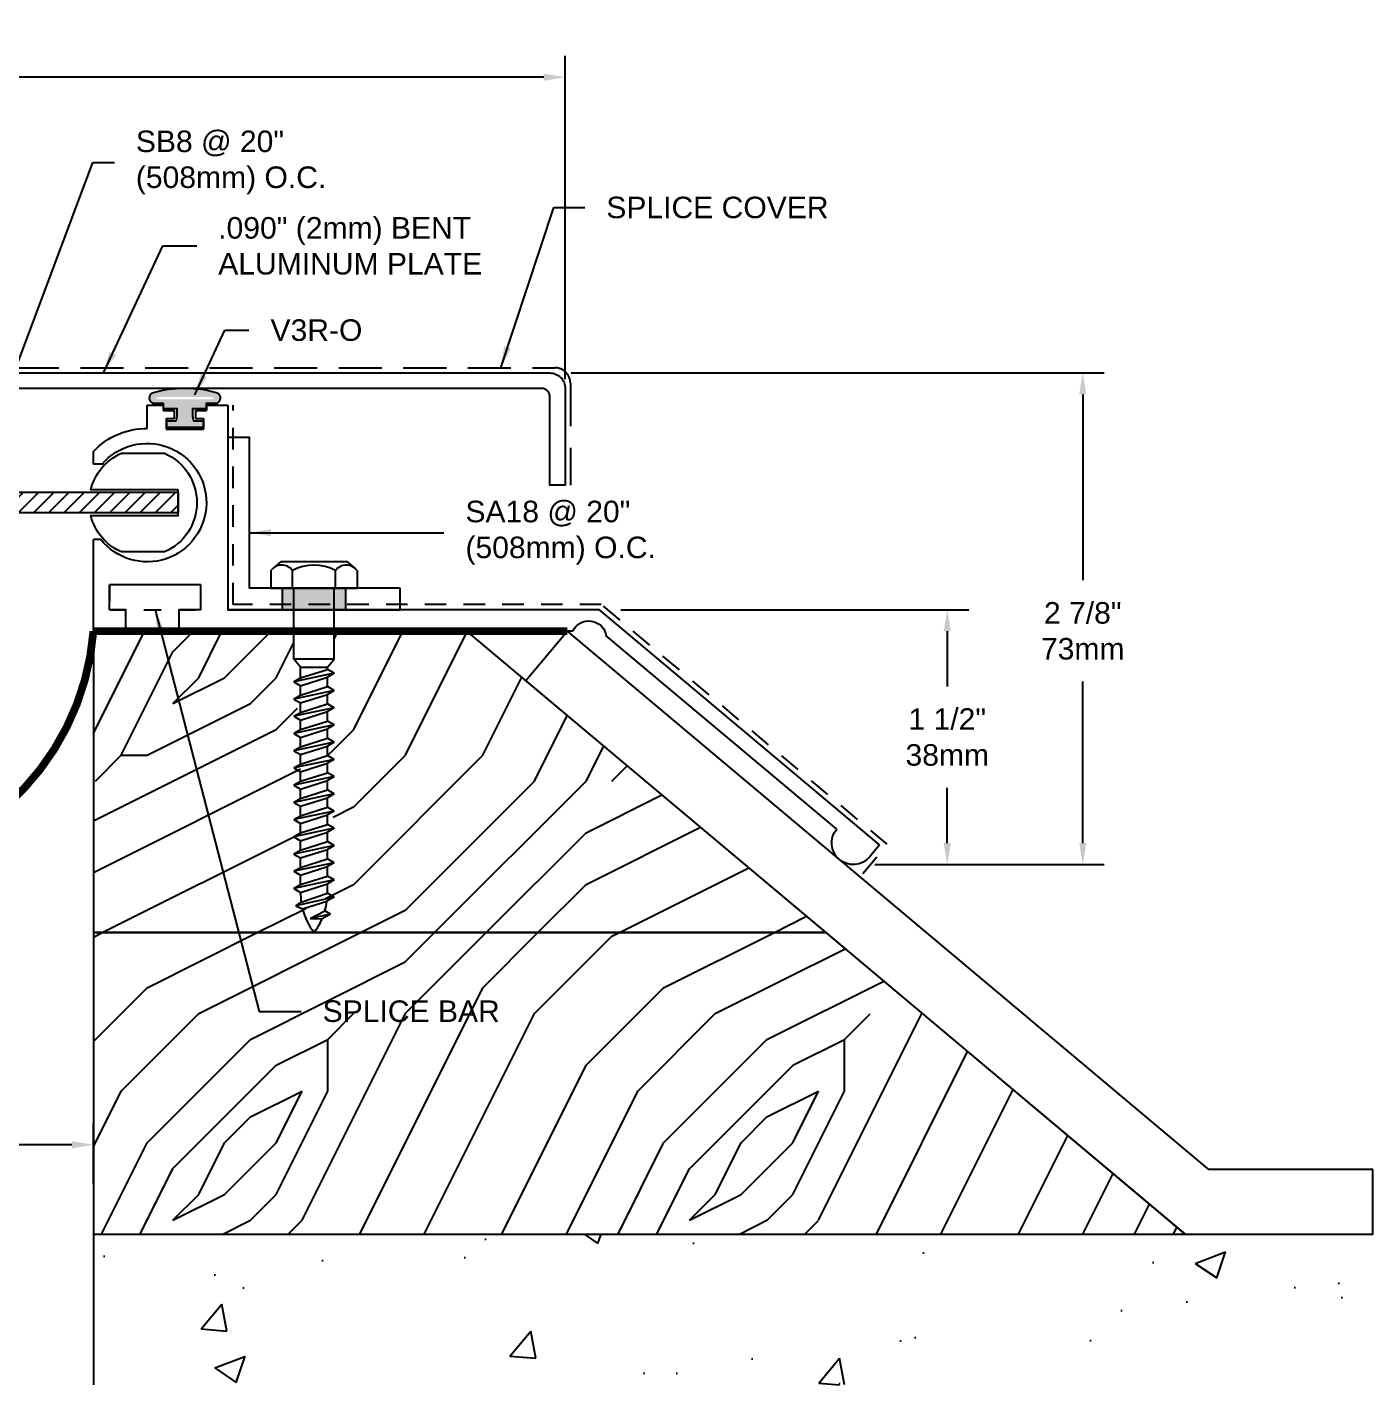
# Model space of a CAD drawing. Header units: inches. Extents: x -0.5 to 39, y 2.5 to 10.4.
# Drawn here: x 9.56 to 17.37, y 2.5 to 10.38 of the extents above; entities that cross this region are included whole.
import ezdxf

# ---------------------------------------------------------------- set-up
doc = ezdxf.new("R2010")
doc.units = ezdxf.units.IN
doc.header["$MEASUREMENT"] = 0
doc.linetypes.add('DASHED2', pattern=[0.375, 0.25, -0.125])
for name, color, linetype in [('ANCHORS', 4, 'Continuous'), ('CONDITIONS', 1, 'Continuous'), ('DIMENSIONS', 3, 'Continuous'), ('FILLERS', 2, 'Continuous'), ('METALS', 7, 'Continuous'), ('TEXT', 2, 'Continuous')]:
    doc.layers.add(name, color=color, linetype=linetype)
doc.styles.add('ARIAL', font='arial.ttf')
doc.dimstyles.new('Arial', dxfattribs={"dimtxt": 0.125, "dimasz": 0.125, "dimexe": 0.125, "dimexo": 0.125, "dimgap": 0.125, "dimtad": 0, "dimtih": 1, "dimtoh": 1, "dimdec": 4, "dimzin": 3, "dimdsep": 46, "dimlunit": 4, "dimtxsty": 'ARIAL', "dimcen": 0.125, "dimadec": 0, "dimazin": 0, "dimtfac": 1, "dimtdec": 4, "dimtofl": 0, "dimtmove": 0, "dimatfit": 3, "dimfxl": 0, "dimfrac": 2, "dimtolj": 1, "dimtzin": 0, "dimarcsym": 0})
pattern_1 = [(0, (1.1, 0.15), (3, 3), [0.15, -2.85]), (90, (2.3, 1.2), (-3, 3), [0.3, -2.7]), (45, (1.7, 0.9), (3e-16, 3), [0.2121, -0.6363, 0.2121, -0.4242, 1.485, -1.27294]), (45, (0.95, 0), (3e-16, 3), [0.21213, -0.42426, 0.21213, -3.39412]), (45, (2, 0.3), (3e-16, 3), [0.21213, -4.0305]), (45, (2.3, 0.15), (3e-16, 3), [0.21213, -4.0305]), (45, (1.85, 0.45), (3e-16, 3), [0.21213, -4.0305]), (45, (1.7, 0.6), (3e-16, 3), [0.42426, -3.8184]), (45, (2.45, 2.85), (3e-16, 3), [0.42426, -3.8184]), (45, (1.4, 0.75), (3e-16, 3), [0.8485, -3.3941]), (45, (1.25, 0.9), (3e-16, 3), [0.8485, -3.3941]), (45, (3.2, 1.8), (3e-16, 3), [0.8485, -3.3941]), (45, (1.1, 1.2), (3e-16, 3), [0.6364, -3.60624]), (45, (0.5, 1.65), (3e-16, 3), [0.6364, -3.60624]), (45, (0.8, 1.35), (3e-16, 3), [0.6364, -3.60624]), (45, (2.75, 2.25), (3e-16, 3), [1.06066, -3.182]), (45, (2.45, 2.4), (3e-16, 3), [1.06066, -3.182]), (45, (2.75, 1.65), (3e-16, 3), [1.48492, -2.7577]), (26.565, (1.4, 0.45), (3, 1e-09), [0.3354, -6.3728]), (26.565, (2, 1.35), (3, 1e-09), [0.3354, -6.3728]), (26.565, (1.85, 1.05), (3, 1e-09), [0.3354, -6.3728]), (26.565, (1.25, 0.15), (3, 1e-09), [0.67082, -6.0374]), (26.565, (1.85, 1.5), (3, 1e-09), [1.00623, -5.70197]), (26.565, (1.55, 1.65), (3, 1e-09), [1.34164, -5.36656]), (26.565, (1.25, 1.8), (3, 1e-09), [1.34164, -5.36656]), (26.565, (0.8, 2.7), (3, 1e-09), [1.34164, -5.36656]), (26.565, (0.8, 2.4), (3, 1e-09), [1.67705, -5.03115]), (26.565, (0.95, 2.1), (3, 1e-09), [1.67705, -5.03115]), (63.435, (2, 0.9), (2e-10, 3), [0.3354, -6.3728]), (63.435, (1.55, 0.6), (2e-10, 3), [0.3354, -6.3728]), (63.435, (1.1, 0.15), (2e-10, 3), [0.67082, -6.0374]), (63.435, (2, 0.6), (2e-10, 3), [0.67082, -6.0374]), (63.435, (0.8, 0), (2e-10, 3), [1.00623, -5.70197]), (63.435, (0.5, 0), (2e-10, 3), [1.34164, -5.36656]), (63.435, (3.2, 0.15), (2e-10, 3), [1.34164, -5.36656]), (63.435, (2.15, 0.45), (2e-10, 3), [1.34164, -5.36656]), (63.435, (2.75, 0.15), (2e-10, 3), [1.67705, -5.03115]), (63.435, (2.45, 0.3), (2e-10, 3), [1.67705, -5.03115])]

# ---------------------------------------------------------------- blocks, each defined once
blk = doc.blocks.new('*D2')
at = {"layer": 'Defpoints', "color": 0}
for p in [(9.9406, 3.8906), (6.9406, 3.5401), (9.9406, 3.5401)]:
    blk.add_point(p, dxfattribs=at)
at = {"layer": 'DIMENSIONS', "color": 0, "lineweight": -2}
for p, q in [((6.9406, 3.6651), (6.9406, 4.0156)), ((9.9406, 3.6651), (9.9406, 4.0156)), ((7.0656, 3.8906), (8.0715, 3.8906)), ((9.8156, 3.8906), (8.7871, 3.8906))]:
    blk.add_line(p, q, dxfattribs=at)
at = {"layer": 'DIMENSIONS', "color": 0}
for points in [[(7.0656, 3.9114), (7.0656, 3.8698), (6.9406, 3.8906)], [(9.8156, 3.9114), (9.8156, 3.8698), (9.9406, 3.8906)]]:
    blk.add_solid(points, dxfattribs=at)
at = {"layer": 'DIMENSIONS', "color": 0, "insert": (8.4293, 3.8906), "char_height": 0.125, "attachment_point": 5, "style": 'ARIAL'}
blk.add_mtext('\\A1;3"\\P76mm', dxfattribs=at)
blk = doc.blocks.new('A$CD336')
for p, q in [((3.9208, 2.6726), (3.7958, 2.6726)), ((3.7958, 2.6726), (3.7958, 1.4846)), ((3.9208, 2.6726), (3.9208, 2.6416)), ((3.9833, 2.6416), (3.9208, 2.6416)), ((3.9833, 2.6416), (3.9833, 2.5946)), ((4.1083, 2.6416), (4.1083, 2.5946)), ((4.1708, 2.6416), (4.1083, 2.6416)), ((4.1708, 2.6726), (4.1708, 2.6416)), ((4.2648, 2.6726), (4.1708, 2.6726)), ((4.2648, 2.5376), (4.2648, 2.6726)), ((3.9833, 2.5946), (3.9368, 2.5946)), ((3.9368, 2.5946), (3.9368, 2.5326)), ((4.1548, 2.5326), (3.9368, 2.5326)), ((4.1548, 2.5946), (4.1083, 2.5946)), ((4.1548, 2.5946), (4.1548, 2.5326)), ((4.5768, 2.3296), (4.5768, 2.404)), ((4.5267, 2.3296), (4.5768, 2.3296)), ((4.5341, 1.8926), (4.5768, 1.8926)), ((4.5768, 1.3596), (4.5768, 1.8926)), ((3.9528, 1.4846), (3.9528, 1.6296)), ((3.9528, 1.6296), (4.4838, 1.6296)), ((4.4838, 1.4846), (4.4838, 1.6296)), ((0.011, 0.1187), (1.6388, 1.4846)), ((1.6388, 1.4846), (3.7958, 1.4846)), ((3.9528, 1.4846), (4.0778, 1.4846)), ((4.0778, 1.3596), (4.0778, 1.4846)), ((4.3888, 1.4846), (4.4838, 1.4846)), ((4.3888, 1.3596), (4.3888, 1.4846)), ((1.7936, 1.3596), (4.0778, 1.3596)), ((4.3888, 1.3596), (4.5768, 1.3596)), ((0.2603, 0.2104), (1.5983, 1.3331)), ((0.011, 0.1187), (0.0688, 0.0498))]:
    blk.add_line(p, q)
for centre, radius, start, end in [((4.2648, 2.1066), 0.431, 43.62276, 90), ((4.2648, 2.1066), 0.344, 40.41023, 321.53086), ((1.7, 1.3166), 0.103, 24.67532, 170.77487), ((0.1646, 0.1301), 0.125, 220, 40)]:
    blk.add_arc(centre, radius, start, end)
blk = doc.blocks.new('LP1B')
blk.add_blockref('A$CD336', (-4.2648, -2.1066))
blk = doc.blocks.new('SA18')
blk.add_lwpolyline([(-1, 0.125), (-0.125, 0.125), (-0.125, 1), (0, 1), (0, 0), (-1, 0)], close=True)
blk = doc.blocks.new('LB20')
for p, q in [((-0.25, 0.102), (-0.25, 0)), ((-0.1902, 0.156), (-0.2376, 0.1155)), ((-0.1902, 0.156), (0.1902, 0.156)), ((-0.125, 0), (-0.125, 0.102)), ((0.125, 0), (0.125, 0.102)), ((0.1902, 0.156), (0.2376, 0.1155)), ((0.25, 0.102), (0.25, 0)), ((-0.25, 0), (0.25, 0)), ((-0.1172, -0.4123), (-0.1172, 0)), ((0.1172, -0.4123), (0.1172, 0)), ((-0.0781, -0.458), (-0.1172, -0.4123)), ((0.1172, -0.4123), (-0.1172, -0.4123)), ((-0.0781, -0.5212), (-0.0781, -0.458)), ((-0.0781, -0.458), (0.0781, -0.458)), ((-0.0781, -0.5212), (0.0781, -0.4712)), ((0.0781, -0.458), (0.1172, -0.4123)), ((0.0781, -0.4712), (0.0781, -0.458)), ((0.1172, -0.4937), (0.0781, -0.4712)), ((0.1172, -0.4937), (-0.1172, -0.5437)), ((-0.1172, -0.5437), (-0.0781, -0.5212)), ((-0.1172, -0.5437), (-0.0781, -0.5663)), ((-0.0781, -0.5663), (0.0781, -0.5163)), ((0.1172, -0.4937), (0.0781, -0.5163)), ((0.0781, -0.5712), (0.0781, -0.5163)), ((0.1172, -0.5937), (-0.1172, -0.6437)), ((-0.1172, -0.6437), (-0.0781, -0.6212)), ((-0.0781, -0.6212), (-0.0781, -0.5663)), ((-0.0781, -0.6212), (0.0781, -0.5712)), ((-0.0781, -0.6663), (0.0781, -0.6163)), ((0.1172, -0.5937), (0.0781, -0.5712)), ((0.1172, -0.5937), (0.0781, -0.6163)), ((0.0781, -0.6712), (0.0781, -0.6163)), ((-0.1172, -0.6437), (-0.0781, -0.6663)), ((0.1172, -0.6937), (-0.1172, -0.7437)), ((-0.0781, -0.7212), (-0.0781, -0.6663)), ((-0.0781, -0.7212), (0.0781, -0.6712)), ((0.1172, -0.6937), (0.0781, -0.6712)), ((0.1172, -0.6937), (0.0781, -0.7163)), ((-0.1172, -0.7437), (-0.0781, -0.7212)), ((-0.1172, -0.7437), (-0.0781, -0.7663)), ((-0.0781, -0.7663), (0.0781, -0.7163)), ((-0.0781, -0.8212), (-0.0781, -0.7663)), ((-0.0781, -0.8212), (0.0781, -0.7712)), ((0.0781, -0.7712), (0.0781, -0.7163)), ((0.1172, -0.7937), (0.0781, -0.7712)), ((0.1172, -0.7937), (-0.1172, -0.8437)), ((-0.1172, -0.8437), (-0.0781, -0.8212)), ((-0.1172, -0.8437), (-0.0781, -0.8663)), ((-0.0781, -0.8663), (0.0781, -0.8163)), ((-0.0781, -0.9212), (-0.0781, -0.8663)), ((0.1172, -0.7937), (0.0781, -0.8163)), ((0.0781, -0.8712), (0.0781, -0.8163)), ((0.1172, -0.8937), (-0.1172, -0.9437)), ((-0.1172, -0.9437), (-0.0781, -0.9212)), ((-0.1172, -0.9437), (-0.0781, -0.9663)), ((-0.0781, -0.9212), (0.0781, -0.8712)), ((-0.0781, -0.9663), (0.0781, -0.9163)), ((0.1172, -0.8937), (0.0781, -0.8712)), ((0.1172, -0.8937), (0.0781, -0.9163)), ((0.0781, -0.9712), (0.0781, -0.9163)), ((0.1172, -0.9937), (-0.1172, -1.0437)), ((-0.1172, -1.0437), (-0.0781, -1.0212)), ((-0.0781, -1.0212), (-0.0781, -0.9663)), ((-0.0781, -1.0212), (0.0781, -0.9712)), ((-0.0781, -1.0663), (0.0781, -1.0163)), ((0.1172, -0.9937), (0.0781, -0.9712)), ((0.1172, -0.9937), (0.0781, -1.0163)), ((0.0781, -1.0712), (0.0781, -1.0163)), ((-0.1172, -1.0437), (-0.0781, -1.0663)), ((0.1172, -1.0937), (-0.1172, -1.1437)), ((-0.0781, -1.1212), (-0.0781, -1.0663)), ((-0.0781, -1.1212), (0.0781, -1.0712)), ((0.1172, -1.0937), (0.0781, -1.0712)), ((0.1172, -1.0937), (0.0781, -1.1163)), ((-0.1172, -1.1437), (-0.0781, -1.1212)), ((-0.1172, -1.1437), (-0.0781, -1.1663)), ((-0.0781, -1.1663), (0.0781, -1.1163)), ((-0.0781, -1.2212), (-0.0781, -1.1663)), ((-0.0781, -1.2212), (0.0781, -1.1712)), ((0.0781, -1.1712), (0.0781, -1.1163)), ((0.1172, -1.1937), (0.0781, -1.1712)), ((0.1172, -1.1937), (-0.1172, -1.2437)), ((-0.1172, -1.2437), (-0.0781, -1.2212)), ((-0.1172, -1.2437), (-0.0781, -1.2663)), ((-0.0781, -1.2663), (0.0781, -1.2163)), ((0.1172, -1.1937), (0.0781, -1.2163)), ((0.0781, -1.2712), (0.0781, -1.2163)), ((0.1172, -1.2937), (-0.1172, -1.3437)), ((-0.1172, -1.3437), (-0.0781, -1.3212)), ((-0.0781, -1.3212), (-0.0781, -1.2663)), ((-0.0781, -1.3212), (0.0781, -1.2712)), ((-0.0781, -1.3663), (0.0781, -1.3163)), ((0.1172, -1.2937), (0.0781, -1.2712)), ((0.1172, -1.2937), (0.0781, -1.3163)), ((0.0781, -1.3712), (0.0781, -1.3163)), ((-0.1172, -1.3437), (-0.0781, -1.3663)), ((0.1172, -1.3937), (-0.1172, -1.4437)), ((-0.0781, -1.4212), (-0.0781, -1.3663)), ((-0.0781, -1.4212), (0.0781, -1.3712)), ((-0.0781, -1.4663), (0.0781, -1.4163)), ((0.1172, -1.3937), (0.0781, -1.3712)), ((0.1172, -1.3937), (0.0781, -1.4163)), ((0.0781, -1.4712), (0.0781, -1.4163)), ((-0.1172, -1.4437), (-0.0781, -1.4212)), ((-0.1172, -1.4437), (-0.0781, -1.4663)), ((0.1172, -1.4937), (-0.1172, -1.5437)), ((-0.0781, -1.5212), (-0.0781, -1.4663)), ((-0.0781, -1.5212), (0.0781, -1.4712)), ((0.1172, -1.4937), (0.0781, -1.4712)), ((0.1172, -1.4937), (0.0781, -1.5163)), ((-0.1172, -1.5437), (-0.0781, -1.5212)), ((-0.1172, -1.5437), (-0.0781, -1.5663)), ((-0.0781, -1.5663), (0.0781, -1.5163)), ((-0.0781, -1.6212), (-0.0781, -1.5663)), ((-0.0781, -1.6212), (0.0781, -1.5712)), ((0.0781, -1.5712), (0.0781, -1.5163)), ((0.1172, -1.5937), (0.0781, -1.5712)), ((0.1172, -1.5937), (-0.1172, -1.6437)), ((-0.1172, -1.6437), (-0.0781, -1.6212)), ((-0.1172, -1.6437), (-0.0781, -1.6663)), ((-0.0781, -1.6663), (0.0781, -1.6163)), ((0.1172, -1.5937), (0.0781, -1.6163)), ((0.0781, -1.6712), (0.0781, -1.6163)), ((0.1172, -1.6937), (-0.1172, -1.7437)), ((-0.1172, -1.7437), (-0.0781, -1.7212)), ((-0.0781, -1.7212), (-0.0781, -1.6663)), ((-0.0781, -1.7212), (0.0781, -1.6712)), ((-0.0781, -1.7663), (0.0781, -1.7163)), ((0.1172, -1.6937), (0.0781, -1.6712)), ((0.1172, -1.6937), (0.0781, -1.7163)), ((0.0781, -1.7663), (0.0781, -1.7163)), ((-0.1172, -1.7437), (-0.0781, -1.7663)), ((0.1172, -1.7937), (-0.1048, -1.8437)), ((-0.074, -1.8229), (0.0781, -1.7712)), ((0.1172, -1.7937), (0.0748, -1.8174)), ((0.1172, -1.7937), (0.0781, -1.7712)), ((-0.1048, -1.8437), (-0.074, -1.8229)), ((-0.1048, -1.8437), (-0.0661, -1.8624)), ((-0.0661, -1.8624), (0.0748, -1.8174)), ((-0.0223, -1.9181), (0.063, -1.8736)), ((0.0962, -1.8928), (0.063, -1.8736)), ((0.0962, -1.8928), (-0.0223, -1.9181)), ((-0.0223, -1.9181), (0.0466, -1.9195)), ((0.0962, -1.8928), (0.0466, -1.9195))]:
    blk.add_line(p, q)
for centre, radius, start, end in [((-0.1875, 0.057), 0.077, 35.77511, 144.22489), ((0, -0.1261), 0.2601, 61.28133, 118.71867), ((0.1875, 0.057), 0.077, 35.77511, 144.22489), ((0.3105, -1.7663), 0.3887, 180, 188.38365), ((-0.3105, -1.7663), 0.3887, 359.2771, 0), ((0.3105, -1.7663), 0.3887, 194.32066, 216.96668), ((-0.3105, -1.7663), 0.3887, 343.96547, 352.44847), ((-0.3105, -1.7663), 0.3887, 323.03332, 336.7752)]:
    blk.add_arc(centre, radius, start, end)
blk = doc.blocks.new('*D9')
at = {"layer": 'Defpoints', "color": 0}
for p in [(12.5903, 8.3722), (15.6857, 8.3722), (14.3528, 5.5177)]:
    blk.add_point(p, dxfattribs=at)
at = {"layer": 'DIMENSIONS', "color": 0, "lineweight": -2}
for p, q in [((12.7153, 8.3722), (15.8107, 8.3722)), ((15.6857, 8.2472), (15.6857, 7.168)), ((15.6857, 5.6427), (15.6857, 6.5798)), ((14.4778, 5.5177), (15.8107, 5.5177))]:
    blk.add_line(p, q, dxfattribs=at)
at = {"layer": 'DIMENSIONS', "color": 0}
for points in [[(15.6649, 8.2472), (15.7066, 8.2472), (15.6857, 8.3722)], [(15.6649, 5.6427), (15.7066, 5.6427), (15.6857, 5.5177)]]:
    blk.add_solid(points, dxfattribs=at)
at = {"layer": 'DIMENSIONS', "color": 0, "insert": (15.6857, 6.8739), "char_height": 0.125, "attachment_point": 5, "style": 'ARIAL'}
blk.add_mtext('\\A1;2 7/8"\\P73mm', dxfattribs=at)
blk = doc.blocks.new('*D10')
at = {"layer": 'Defpoints', "color": 0}
for p in [(12.8786, 6.9972), (14.899, 6.9972), (14.3528, 5.5177)]:
    blk.add_point(p, dxfattribs=at)
at = {"layer": 'DIMENSIONS', "color": 0, "lineweight": -2}
for p, q in [((13.0036, 6.9972), (15.024, 6.9972)), ((14.899, 6.8722), (14.899, 6.5515)), ((14.899, 5.6427), (14.899, 5.9633)), ((14.4778, 5.5177), (15.024, 5.5177))]:
    blk.add_line(p, q, dxfattribs=at)
at = {"layer": 'DIMENSIONS', "color": 0}
for points in [[(14.8782, 6.8722), (14.9198, 6.8722), (14.899, 6.9972)], [(14.8782, 5.6427), (14.9198, 5.6427), (14.899, 5.5177)]]:
    blk.add_solid(points, dxfattribs=at)
at = {"layer": 'DIMENSIONS', "color": 0, "insert": (14.899, 6.2574), "char_height": 0.125, "attachment_point": 5, "style": 'ARIAL'}
blk.add_mtext('\\A1;1 1/2"\\P38mm', dxfattribs=at)
blk = doc.blocks.new('*D15')
at = {"layer": 'Defpoints', "color": 0}
for p in [(12.6803, 10.0891), (4.1803, 8.2652), (12.6803, 8.2117)]:
    blk.add_point(p, dxfattribs=at)
at = {"layer": 'DIMENSIONS', "color": 0, "lineweight": -2}
for p, q in [((4.1803, 8.3902), (4.1803, 10.2141)), ((12.6803, 8.3367), (12.6803, 10.2141)), ((4.3053, 10.0891), (8.0326, 10.0891)), ((12.5553, 10.0891), (8.8485, 10.0891))]:
    blk.add_line(p, q, dxfattribs=at)
at = {"layer": 'DIMENSIONS', "color": 0}
for points in [[(4.3053, 10.1099), (4.3053, 10.0682), (4.1803, 10.0891)], [(12.5553, 10.1099), (12.5553, 10.0682), (12.6803, 10.0891)]]:
    blk.add_solid(points, dxfattribs=at)
at = {"layer": 'DIMENSIONS', "color": 0, "insert": (8.4406, 10.0891), "char_height": 0.125, "attachment_point": 5, "style": 'ARIAL'}
blk.add_mtext('\\A1;8 1/2"\\P216mm', dxfattribs=at)
blk = doc.blocks.new('V3RforCM')
h = blk.add_hatch(color=256)
h.paths.add_polyline_path([(6.2093, 8.2552, 0.579646), (6.213, 8.1982), (6.2763, 8.1982), (6.2763, 8.1672), (6.3548, 8.1672), (6.3548, 8.1202), (6.349, 8.0936), (6.294, 8.0936), (6.294, 8.0586), (6.509, 8.0586), (6.509, 8.0936), (6.454, 8.0936), (6.4478, 8.1202), (6.4478, 8.1672), (6.5263, 8.1672), (6.5263, 8.1982), (6.59, 8.1982, 0.579646), (6.5937, 8.2552, 0.144656)])
edge = h.paths.add_edge_path(flags=16)
edge.add_spline(control_points=[(6.2462, 8.2197), (6.245, 8.2203), (6.1998, 8.2412), (6.2977, 8.2318), (6.4015, 8.2332)], knot_values=[0.028497, 0.028497, 0.028497, 0.028497, 0.032831, 0.201023, 0.201023, 0.201023, 0.201023], degree=3, periodic=0)
edge.add_spline(control_points=[(6.4015, 8.2332), (6.5053, 8.2318), (6.6031, 8.2412), (6.5579, 8.2203), (6.5567, 8.2197)], knot_values=[0.028497, 0.028497, 0.028497, 0.028497, 0.196688, 0.201023, 0.201023, 0.201023, 0.201023], degree=3, periodic=0)
edge.add_line((6.5567, 8.2197), (6.2462, 8.2197))
blk.add_lwpolyline([(6.5937, 8.2552, 0.144656), (6.2093, 8.2552, 0.579646), (6.213, 8.1982), (6.2763, 8.1982), (6.2763, 8.1672), (6.3548, 8.1672), (6.3548, 8.1202), (6.349, 8.0936), (6.294, 8.0936), (6.294, 8.0586), (6.509, 8.0586), (6.509, 8.0936), (6.454, 8.0936), (6.4478, 8.1202), (6.4478, 8.1672), (6.5263, 8.1672), (6.5263, 8.1982), (6.59, 8.1982, 0.579646)], format="xyb", close=True)
blk = doc.blocks.new('SB8')
h = blk.add_hatch()
h.set_pattern_fill('ANSI31', color=256, scale=0.5, style=0)
h.paths.add_polyline_path([(10.9333, 12.3397), (10.9333, 12.4597), (9.5472, 12.4597), (9.5472, 12.4297), (9.5183, 12.4106), (9.576, 12.3888), (9.5472, 12.3697), (9.5472, 12.3397)])
h.paths.add_polyline_path([(8.4602, 12.4597), (8.4602, 12.4297), (8.4314, 12.4106), (8.489, 12.3888), (8.4602, 12.3697), (8.4602, 12.3397), (9.4772, 12.3397), (9.4772, 12.3697), (9.506, 12.3888), (9.4483, 12.4106), (9.4772, 12.4297), (9.4772, 12.4597)])
h.paths.add_polyline_path([(8.3614, 12.4106), (8.3902, 12.4297), (8.3902, 12.4597), (7.3911, 12.4597), (7.3911, 12.3397), (8.3902, 12.3397), (8.3902, 12.3697), (8.419, 12.3888)])
for p, q in [((8.3902, 12.5297), (8.3902, 12.4297)), ((8.4602, 12.5297), (8.4602, 12.4297)), ((9.4772, 12.5297), (9.4772, 12.4297)), ((9.5472, 12.5297), (9.5472, 12.4297)), ((8.3902, 12.4297), (8.3614, 12.4106)), ((8.419, 12.3888), (8.3614, 12.4106)), ((8.3902, 12.3697), (8.419, 12.3888)), ((8.4602, 12.4297), (8.4314, 12.4106)), ((8.489, 12.3888), (8.4314, 12.4106)), ((8.4602, 12.3697), (8.489, 12.3888)), ((9.4772, 12.4297), (9.4483, 12.4106)), ((9.506, 12.3888), (9.4483, 12.4106)), ((9.4772, 12.3697), (9.506, 12.3888)), ((9.5472, 12.4297), (9.5183, 12.4106)), ((9.576, 12.3888), (9.5183, 12.4106)), ((9.5472, 12.3697), (9.576, 12.3888)), ((8.3902, 12.3697), (8.3902, 12.2697)), ((8.4602, 12.3697), (8.4602, 12.2697)), ((9.4772, 12.3697), (9.4772, 12.2697)), ((9.5472, 12.3697), (9.5472, 12.2697))]:
    blk.add_line(p, q)
for points in [[(7.4321, 12.474, 0.233897), (7.2536, 12.6861), (7.0036, 12.6861, 0.654654), (7.0036, 12.1133), (7.2536, 12.1133, 0.233897), (7.4321, 12.3254), (7.3911, 12.3397), (7.3911, 12.4597)], [(10.9333, 12.474), (10.425, 12.474, -0.233897), (10.6036, 12.6861), (10.8536, 12.6861, -0.654654), (10.8536, 12.1133), (10.6036, 12.1133, -0.233897), (10.425, 12.3254), (10.9333, 12.3254)]]:
    blk.add_lwpolyline(points, format="xyb", close=True)
for points in [[(7.3911, 12.4597), (8.3902, 12.4597)], [(8.4602, 12.4597), (9.4772, 12.4597)], [(9.5472, 12.4597), (10.9333, 12.4597), (10.9333, 12.3397), (9.5472, 12.3397)], [(8.3902, 12.3397), (7.3911, 12.3397)], [(9.4772, 12.3397), (8.4602, 12.3397)]]:
    blk.add_lwpolyline(points)

msp = doc.modelspace()

# ---------------------------------------------------------------- hatches: boundary and pattern name
at = {"layer": 'CONDITIONS'}
h = msp.add_hatch(dxfattribs=at)
h.set_pattern_fill('WOODFACE', color=256, scale=3, style=0)
h.set_pattern_definition(pattern_1)
h.paths.add_polyline_path([(12.10965, 6.87219), (11.33874, 6.87219), (11.33874, 6.76988), (11.29968, 6.72422), (11.29968, 6.71101), (11.33874, 6.68846), (11.29968, 6.66591), (11.29968, 6.61101), (11.33874, 6.58846), (11.29968, 6.56591), (11.29968, 6.51101), (11.33874, 6.48846), (11.29968, 6.46591), (11.29968, 6.41101), (11.33874, 6.38846), (11.29968, 6.36591), (11.29968, 6.31101), (11.33874, 6.28846), (11.29968, 6.26591), (11.29968, 6.21101), (11.33874, 6.18846), (11.29968, 6.16591), (11.29968, 6.11101), (11.33874, 6.08846), (11.29968, 6.06591), (11.29968, 6.01101), (11.33874, 5.98846), (11.29968, 5.96591), (11.29968, 5.91101), (11.33874, 5.88846), (11.29968, 5.86591), (11.29968, 5.81101), (11.33874, 5.78846), (11.29968, 5.76591), (11.29968, 5.71101), (11.33874, 5.68846), (11.29968, 5.66591), (11.29968, 5.61101), (11.33874, 5.58846), (11.29968, 5.56591), (11.29968, 5.51101), (11.33874, 5.48846), (11.29968, 5.46591), (11.29968, 5.41099), (11.33874, 5.38846), (11.29631, 5.36483, -0.037031), (11.28456, 5.30855), (11.31775, 5.28939), (11.26819, 5.26264, -0.0600322), (11.22156, 5.18219, -0.0991348), (11.15551, 5.31977), (11.11674, 5.33846), (11.14758, 5.35924, -0.0365969), (11.14343, 5.41591), (11.10437, 5.43846), (11.14343, 5.46101), (11.14343, 5.51591), (11.10437, 5.53846), (11.14343, 5.56101), (11.14343, 5.61591), (11.10437, 5.63846), (11.14343, 5.66101), (11.14343, 5.71591), (11.10437, 5.73846), (11.14343, 5.76101), (11.14343, 5.81591), (11.10437, 5.83846), (11.14343, 5.86101), (11.14343, 5.91591), (11.10437, 5.93846), (11.14343, 5.96101), (11.14343, 6.01591), (11.10437, 6.03846), (11.14343, 6.06101), (11.14343, 6.11591), (11.10437, 6.13846), (11.14343, 6.16101), (11.14343, 6.21591), (11.10437, 6.23846), (11.14343, 6.26101), (11.14343, 6.31591), (11.10437, 6.33846), (11.14343, 6.36101), (11.14343, 6.41591), (11.10437, 6.43846), (11.14343, 6.46101), (11.14343, 6.51591), (11.10437, 6.53846), (11.14343, 6.56101), (11.14343, 6.61591), (11.10437, 6.63846), (11.14343, 6.66101), (11.14343, 6.72423), (11.10437, 6.76988), (11.10437, 6.87219), (9.94056, 6.87219), (9.94056, 5.12219), (14.19522, 5.12219)])
h = msp.add_hatch(dxfattribs=at)
h.set_pattern_fill('WOODFACE', color=256, scale=3, style=0)
h.set_pattern_definition(pattern_1)
h.paths.add_polyline_path([(14.19522, 5.12219), (9.94056, 5.12219), (9.94056, 3.37219), (16.28079, 3.37219)])
h.paths.add_polyline_path([(11.24046, 4.76127), (12.32163, 4.76127), (12.32163, 4.5695), (11.24046, 4.5695)], flags=24)
h = msp.add_hatch(dxfattribs=at)
h.set_pattern_fill('AR-CONC', color=256, scale=0.25, style=0)
h.set_pattern_definition([(50, (0.5, 0), (1.79315, -0.15688), [0.1875, -2.0625]), (355, (0.5, 0), (-0.34688, 1.88048), [0.15, -1.65]), (100.451, (0.6494, -0.013), (1.44627, 1.7236), [0.15935, -1.75286]), (46.184, (0.5, 0.5), (2.6681, -0.4138), [0.28125, -3.09375]), (96.636, (0.7223, 0.4655), (2.33666, 2.4353), [0.23903, -2.6293]), (351.184, (0.5, 0.5), (2.33665, 2.4353), [0.225, -2.475]), (21, (0.75, 0.375), (1.49227, -1.00655), [0.1875, -2.0625]), (326, (0.75, 0.375), (0.60829, 1.81288), [0.15, -1.65]), (71.451, (0.8744, 0.2911), (2.10056, 0.80633), [0.15935, -1.75286]), (37.5, (0.5, 0), (0.0304, 0.832235), [0, -1.63, 0, -1.675, 0, -1.65625]), (7.5, (0.5, 0), (0.657674, 0.98603), [0, -0.955, 0, -1.5925, 0, -0.63125]), (327.5, (-0.0575, 0), (1.334556, -0.056387), [0, -0.625, 0, -1.95, 0, -2.5875]), (317.5, (-0.3075, 0), (1.457965, 0.25026), [0, -0.8125, 0, -1.295, 0, -1.8375])])
h.paths.add_polyline_path([(17.37034, 2.4967), (17.37034, 3.37219), (16.28079, 3.37219), (9.94056, 3.37219), (9.94056, 2.4967)])
at = {"layer": 'METALS'}
msp.add_hatch(color=256, dxfattribs=at).paths.add_polyline_path([(11.03684, 7.12219), (11.03684, 6.99719), (11.40627, 6.99719), (11.40627, 7.12219)])

# ---------------------------------------------------------------- linework, layer by layer
at = {"layer": 'CONDITIONS'}
msp.add_line((9.94056, 3.37219), (9.94056, 2.4967), dxfattribs=at)
for points in [[(9.94056, 5.12219), (14.19522, 5.12219), (12.10965, 6.87219), (9.94056, 6.87219)], [(17.37034, 3.74719), (16.41728, 3.74719), (12.69305, 6.87219), (12.452, 6.58492), (16.28079, 3.37219), (17.37034, 3.37219)], [(14.19522, 5.12219), (9.94056, 5.12219), (9.94056, 3.37219), (16.28079, 3.37219)]]:
    msp.add_lwpolyline(points, close=True, dxfattribs=at)
at = {"layer": 'FILLERS', "const_width": 0.045}
msp.add_lwpolyline([(4.18807, 6.87219), (4.18807, 6.87219), (6.92928, 6.87219, 0.923748), (9.94056, 6.87219), (12.69305, 6.87219)], format="xyb", dxfattribs=at)
at = {"layer": 'METALS', "linetype": 'DASHED2'}
msp.add_lwpolyline([(4.15026, 7.71969), (4.15026, 8.31219, -0.4142136), (4.24026, 8.40219), (12.62029, 8.40219, -0.4142136), (12.71029, 8.31219), (12.71029, 7.71969)], format="xyb", dxfattribs=at)
at = {"layer": 'METALS'}
msp.add_lwpolyline([(4.18026, 7.71969), (4.18026, 8.28219, -0.4142136), (4.27026, 8.37219), (12.59029, 8.37219, -0.4142136), (12.68029, 8.28219), (12.68029, 7.71969), (12.59029, 7.71969), (12.59029, 8.23719, 0.4142136), (12.54529, 8.28219), (4.31526, 8.28219, 0.4142136), (4.27026, 8.23719), (4.27026, 7.71969)], format="xyb", close=True, dxfattribs=at)
at = {"layer": 'METALS', "linetype": 'DASHED2', "ltscale": 0.5}
msp.add_lwpolyline([(14.40889, 5.46643), (14.55043, 5.63511), (12.88993, 7.02844), (10.75281, 7.02844), (10.75281, 8.18519)], dxfattribs=at)
at = {"layer": 'METALS', "linetype": 'DASHED2', "ltscale": 0.25}
msp.add_lwpolyline([(10.56456, 7.14219), (10.03356, 7.14219), (10.03356, 6.99719), (10.56456, 6.99719)], close=True, dxfattribs=at)
at = {"layer": 'METALS'}
msp.add_lwpolyline([(11.40627, 7.12219), (11.03684, 7.12219), (11.03684, 6.99719), (11.40627, 6.99719), (11.40627, 7.12219)], dxfattribs=at)

# ---------------------------------------------------------------- block references
at = {"layer": 'ANCHORS'}
for name, p in [('SB8', (-0.5, -4.78051)), ('LB20', (11.22156, 7.12219))]:
    msp.add_blockref(name, p, dxfattribs=at)
at = {"layer": 'FILLERS'}
msp.add_blockref('V3RforCM', (4.07028, -0.00086), dxfattribs=at)
at = {"layer": 'METALS', "xscale": -1}
for name, p in [('LP1B', (10.25256, 7.61919)), ('SA18', (10.72156, 6.99719))]:
    msp.add_blockref(name, p, dxfattribs=at)

# ---------------------------------------------------------------- texts
at = {"layer": 'TEXT', "char_height": 0.125, "attachment_point": 4, "style": 'ARIAL'}
for s, insert in [('SB8 @ 20"\\P(508mm) O.C.', (10.18711, 9.59391)), ('SPLICE COVER', (12.91905, 9.3322)), ('.090" (2mm) BENT\\PALUMINUM PLATE', (10.66539, 9.10941)), ('V3R-O', (10.96896, 8.61991)), ('SA18 @ 20"\\P(508mm) O.C.', (12.10113, 7.44461)), ('SPLICE BAR', (11.27171, 4.66538))]:
    msp.add_mtext(s, dxfattribs=dict(at, insert=insert))

# ---------------------------------------------------------------- dimensions: what is measured, and where the dimension line sits
at = {"layer": 'DIMENSIONS'}
for base, p1, p2, text, picture, middle in [((12.68029, 10.08906), (4.18026, 8.26519), (12.68029, 8.21169), '<>\\P216mm', '*D15', (8.44056, 10.08906)), ((9.94056, 3.89059), (6.94056, 3.54008), (9.94056, 3.54008), '<>\\P76mm', '*D2', (8.42928, 3.89059))]:
    dim = msp.add_linear_dim(base=base, p1=p1, p2=p2, text=text, dimstyle='Arial', dxfattribs=at)
    dim.commit()
    dim.dimension.update_dxf_attribs({"geometry": picture, "text_midpoint": middle, "dimtype": 160})
for base, p2, text, picture, middle in [((15.68575, 8.37219), (12.59029, 8.37219), '<>\\P73mm', '*D9', (15.68575, 6.87393)), ((14.899, 6.99719), (12.87856, 6.99719), '<>\\P38mm', '*D10', (14.899, 6.25743))]:
    dim = msp.add_linear_dim(base=base, p1=(14.3528, 5.51767), p2=p2, angle=90, text=text, dimstyle='Arial', dxfattribs=at)
    dim.commit()
    dim.dimension.update_dxf_attribs({"geometry": picture, "text_midpoint": middle, "dimtype": 160})

# ---------------------------------------------------------------- leaders
at = {"layer": 'TEXT', "annotation_type": 0, "has_hookline": 1, "hookline_direction": 0}
for points, text_width in [([(9.21966, 7.67919), (9.93711, 9.59391), (10.06211, 9.59391)], 1.08032), ([(12.30639, 8.40219), (12.61392, 9.3322), (12.79405, 9.3322)], 1.28061), ([(10.00006, 8.37219), (10.34396, 9.10941), (10.54039, 9.10941)], 1.5237), ([(10.52911, 8.24422), (10.70341, 8.61991), (10.84396, 8.61991)], 0.52507), ([(10.84656, 7.44461), (11.97613, 7.44461)], 1.08032), ([(10.29906, 6.99719), (10.90233, 4.66538), (11.14671, 4.66538)], 1.01867)]:
    msp.add_leader(points, dimstyle='Arial', dxfattribs=dict(at, text_width=text_width))

doc.saveas('drawing.dxf')
